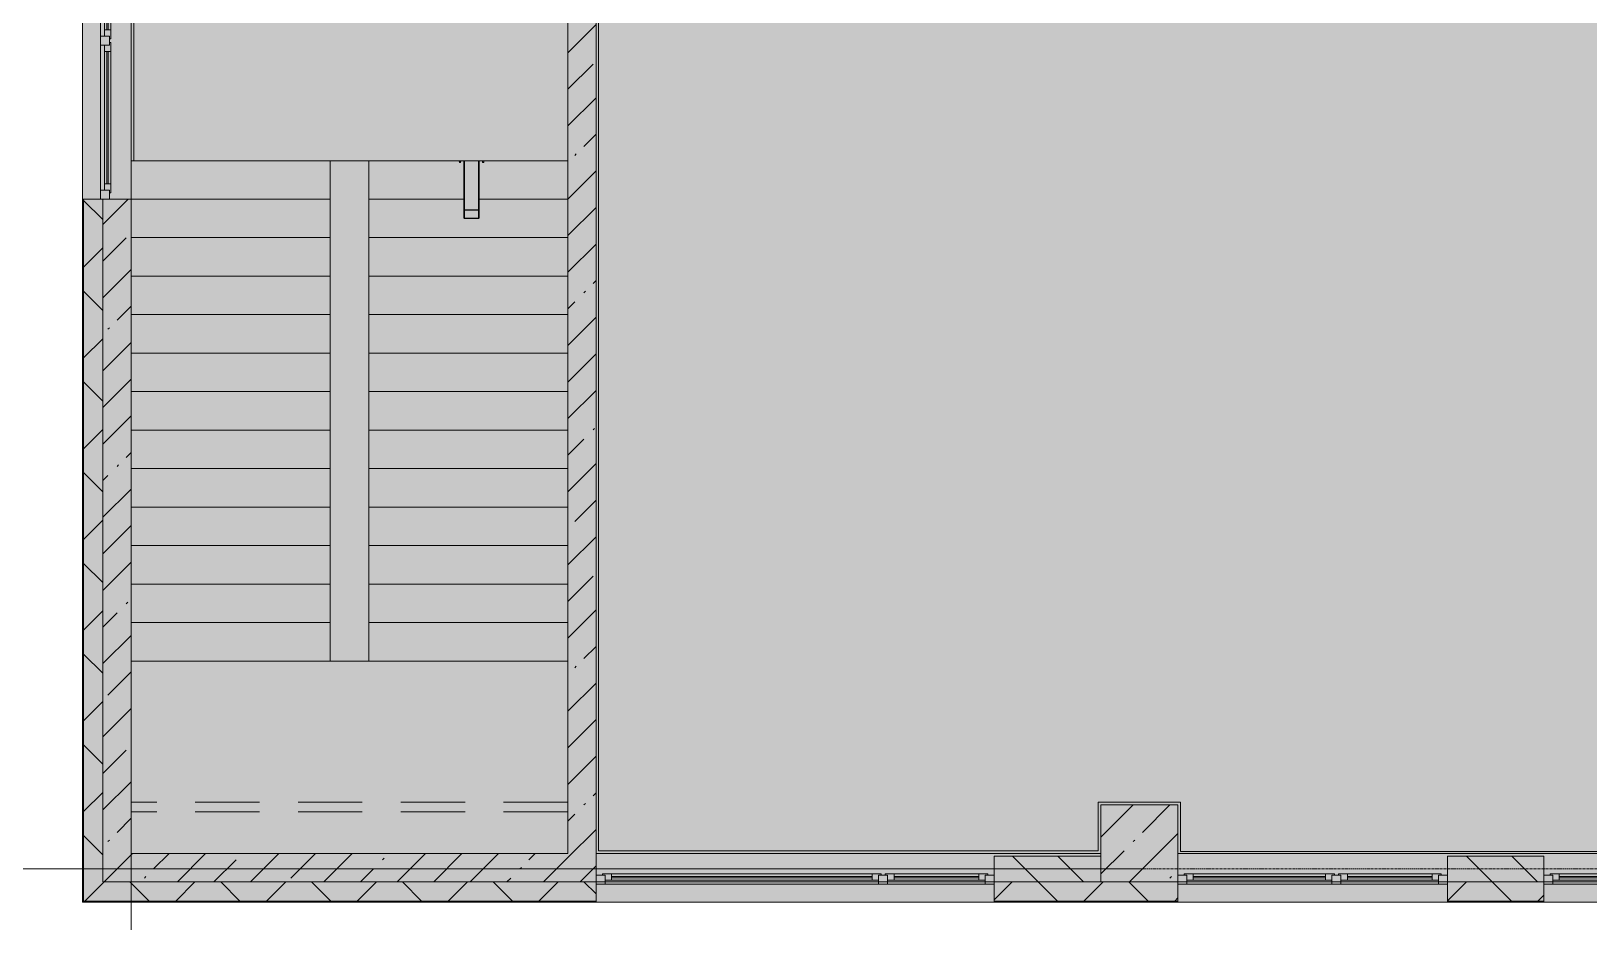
# Model space of a CAD drawing. Header units: millimetres. Extents: x -3902 to 188078, y -8553 to 29000.
# Drawn here: x 60400 to 72528, y -412 to 6530 of the extents above; entities that cross this region are included whole.
import ezdxf

# ---------------------------------------------------------------- set-up
doc = ezdxf.new("R2010")
doc.units = ezdxf.units.MM
doc.linetypes.add('200_ШТРИХ__ш1_п0_6_', pattern=[800, 500, -300])
doc.linetypes.add('Осевая', pattern=[31.75, 6.35, -4.7625, 15.875, -4.7625])
doc.layers.add('A-DETL-GENF-2', color=7, linetype='Continuous', lineweight=9, true_color=0xc0c0c0, transparency=0.4)
for name, color, linetype, lineweight in [('A-DETL-MBND-1', 7, '200_ШТРИХ__ш1_п0_6_', 9), ('A-WALL-3', 7, 'Continuous', 5), ('I-WALL-3', 7, 'Continuous', 5), ('S-COLS-4', 7, 'Continuous', 5), ('Оси', 7, 'Continuous', 9), ('Оси-2', 7, 'Осевая', 9)]:
    doc.layers.add(name, color=color, linetype=linetype, lineweight=lineweight)
for name, color, linetype, lineweight, true_color in [('A-FLOR-1', 7, 'Continuous', 5, 0xb7b7b7), ('A-GLAZ-3', 7, 'Continuous', 5, 0x737373), ('A-WALL-4', 7, 'Continuous', 5, 0x737373), ('A-WALL-5', 7, 'Continuous', 9, 0x737373), ('I-WALL-4', 7, 'Continuous', 5, 0x737373), ('S-COLS-3', 7, 'Continuous', 5, 0x737373), ('S-STRS-1', 7, 'Continuous', 5, 0x737373)]:
    doc.layers.add(name, color=color, linetype=linetype, lineweight=lineweight, true_color=true_color)
pattern_1 = [(45, (61067.9, 0), (-353.5534, 353.5534), []), (135, (61067.9, 0), (-353.5534, -353.5534), [])]
pattern_2 = [(45, (61067.9, 0), (-285.123, 285.123), []), (45, (61353, 0), (-285.123, 285.123), [504.031, -100.806, 16.764, -84.042])]

# ---------------------------------------------------------------- blocks, each defined once
blk = doc.blocks.new('120_Окно_СКБ_2Ст - 120_Окно_СКБ_2Ст 3100х2500 _мал_ створка слева-2_-22446420-3_10_1_птичка')
at = {"layer": 'A-GLAZ-3'}
for p, q in [((-1550, -127), (-1550, -57)), ((-1550, -57), (-1480, -57)), ((1550, -57), (-1550, -57)), ((-1480, -57), (-1480, -127)), ((-720, -87), (-1480, -87)), ((-1480, -87), (-1480, -127)), ((-1430, -137), (-1430, -87)), ((-1430, -107), (-770, -107)), ((-770, -117), (-1430, -117)), ((-770, -137), (-770, -87)), ((-720, -127), (-720, -57)), ((-720, -57), (-650, -57)), ((-720, -127), (-720, -87)), ((-650, -57), (-650, -127)), ((1480, -87), (-650, -87)), ((-650, -87), (-650, -127)), ((-600, -137), (-600, -87)), ((-600, -107), (1430, -107)), ((1430, -117), (-600, -117)), ((1430, -137), (1430, -87)), ((1480, -127), (1480, -57)), ((1480, -57), (1550, -57)), ((1480, -127), (1480, -87)), ((1550, -57), (1550, -127)), ((-1480, -127), (-1550, -127)), ((-1550, -127), (-1500, -127)), ((-1480, -127), (-1500, -127)), ((-1500, -127), (-1500, -137)), ((-1500, -137), (-700, -137)), ((-700, -137), (-1500, -137)), ((-650, -127), (-720, -127)), ((-700, -127), (-720, -127)), ((-700, -127), (-670, -127)), ((-700, -137), (-700, -127)), ((-650, -127), (-670, -127)), ((-670, -127), (-670, -137)), ((-670, -137), (1500, -137)), ((1500, -137), (-670, -137)), ((1550, -127), (1480, -127)), ((1500, -127), (1480, -127)), ((1500, -127), (1550, -127)), ((1500, -137), (1500, -127))]:
    blk.add_line(p, q, dxfattribs=at)
blk = doc.blocks.new('120_Окно_СКБ_2Ст - 120_Окно_СКБ_2Ст 2100х2500 _мал створка СЛЕВА_-22446485-3_10_1_птичка')
at = {"layer": 'A-GLAZ-3'}
for p, q in [((-1050, -127), (-1050, -57)), ((-1050, -57), (-980, -57)), ((1050, -57), (-1050, -57)), ((-980, -57), (-980, -127)), ((-220, -87), (-980, -87)), ((-980, -87), (-980, -127)), ((-930, -137), (-930, -87)), ((-930, -107), (-270, -107)), ((-270, -117), (-930, -117)), ((-270, -137), (-270, -87)), ((-220, -127), (-220, -57)), ((-220, -57), (-150, -57)), ((-220, -127), (-220, -87)), ((-150, -57), (-150, -127)), ((980, -87), (-150, -87)), ((-150, -87), (-150, -127)), ((-100, -137), (-100, -87)), ((-100, -107), (930, -107)), ((930, -117), (-100, -117)), ((930, -137), (930, -87)), ((980, -127), (980, -57)), ((980, -57), (1050, -57)), ((980, -127), (980, -87)), ((1050, -57), (1050, -127)), ((-980, -127), (-1050, -127)), ((-1050, -127), (-1000, -127)), ((-980, -127), (-1000, -127)), ((-1000, -127), (-1000, -137)), ((-1000, -137), (-200, -137)), ((-200, -137), (-1000, -137)), ((-150, -127), (-220, -127)), ((-200, -127), (-220, -127)), ((-200, -127), (-170, -127)), ((-200, -137), (-200, -127)), ((-150, -127), (-170, -127)), ((-170, -127), (-170, -137)), ((-170, -137), (1000, -137)), ((1000, -137), (-170, -137)), ((1050, -127), (980, -127)), ((1000, -127), (980, -127)), ((1000, -127), (1050, -127)), ((1000, -137), (1000, -127))]:
    blk.add_line(p, q, dxfattribs=at)
blk = doc.blocks.new('120_Окно_СКБ_1Ст - 120_Окно_СКБ_1Ст 900х2500_h_-22445987-3_10_1_птичка')
at = {"layer": 'A-GLAZ-3'}
for p, q in [((-450, -127), (-450, -57)), ((-450, -57), (-380, -57)), ((450, -57), (-450, -57)), ((-380, -57), (-380, -127)), ((380, -87), (-380, -87)), ((-380, -87), (-380, -127)), ((-330, -137), (-330, -87)), ((-330, -107), (330, -107)), ((330, -117), (-330, -117)), ((330, -137), (330, -87)), ((380, -127), (380, -57)), ((380, -57), (450, -57)), ((380, -127), (380, -87)), ((450, -57), (450, -127)), ((-380, -127), (-450, -127)), ((-450, -127), (-400, -127)), ((-380, -127), (-400, -127)), ((-400, -127), (-400, -137)), ((-400, -137), (400, -137)), ((400, -137), (-400, -137)), ((450, -127), (380, -127)), ((400, -127), (380, -127)), ((400, -127), (450, -127)), ((400, -137), (400, -127))]:
    blk.add_line(p, q, dxfattribs=at)
blk = doc.blocks.new('120_Окно_СКБ_2Ст - 120_Окно_СКБ_2Ст 2100х2400 _мал створка справа_-22446225-3_10_1_птичка')
at = {"layer": 'A-GLAZ-3'}
for p, q in [((-1050, -127), (-1050, -57)), ((-1050, -57), (-980, -57)), ((1050, -57), (-1050, -57)), ((-980, -57), (-980, -127)), ((150, -87), (-980, -87)), ((-980, -87), (-980, -127)), ((-930, -137), (-930, -87)), ((-930, -107), (100, -107)), ((100, -117), (-930, -117)), ((100, -137), (100, -87)), ((150, -127), (150, -57)), ((150, -57), (220, -57)), ((150, -127), (150, -87)), ((220, -57), (220, -127)), ((980, -87), (220, -87)), ((220, -87), (220, -127)), ((270, -137), (270, -87)), ((270, -107), (930, -107)), ((930, -117), (270, -117)), ((930, -137), (930, -87)), ((980, -127), (980, -57)), ((980, -57), (1050, -57)), ((980, -127), (980, -87)), ((1050, -57), (1050, -127)), ((-980, -127), (-1050, -127)), ((-1050, -127), (-1000, -127)), ((-980, -127), (-1000, -127)), ((-1000, -127), (-1000, -137)), ((-1000, -137), (170, -137)), ((170, -137), (-1000, -137)), ((220, -127), (150, -127)), ((170, -127), (150, -127)), ((170, -127), (200, -127)), ((170, -137), (170, -127)), ((220, -127), (200, -127)), ((200, -127), (200, -137)), ((200, -137), (1000, -137)), ((1000, -137), (200, -137)), ((1050, -127), (980, -127)), ((1000, -127), (980, -127)), ((1000, -127), (1050, -127)), ((1000, -137), (1000, -127))]:
    blk.add_line(p, q, dxfattribs=at)
blk = doc.blocks.new('Анкер клиновой - Анкер клиновой МКТ В 10-10-16_85-V107-3_10_1_птичка')
at = {"layer": 'A-DETL-MBND-1'}
for p, q in [((2843, 5520), (2843, 5516)), ((2843, 5516), (2859, 5516)), ((2859, 5516), (2843, 5516)), ((2846, 5520), (2846, 5506)), ((2846, 5506), (2856, 5506)), ((2856, 5506), (2846, 5506)), ((2856, 5506), (2856, 5520)), ((2859, 5516), (2859, 5520))]:
    blk.add_line(p, q, dxfattribs=at)
blk = doc.blocks.new('ОМ_Труба_ГОСТ 8639-82 - ОМ_Труба_ГОСТ 8639-82-V108-3_10_1_птичка')
at = {"layer": 'A-DETL-MBND-1'}
for p, q in [((2701, 5520), (2701, 5133)), ((2707, 5070), (2707, 5520)), ((2815, 5070), (2815, 5520)), ((2821, 5133), (2821, 5520)), ((2701, 5075), (2701, 5133)), ((2707, 5133), (2707, 5075)), ((2710, 5138), (2812, 5138)), ((2812, 5135), (2710, 5135)), ((2815, 5075), (2815, 5133)), ((2821, 5133), (2821, 5075)), ((2710, 5073), (2812, 5073)), ((2812, 5070), (2710, 5070))]:
    blk.add_line(p, q, dxfattribs=at)
at = {"layer": 'A-DETL-MBND-1', "flags": 128}
for points in [[(2701, 5133), (2701, 5134), (2702, 5135), (2703, 5136), (2704, 5137), (2706, 5137), (2708, 5138), (2710, 5138)], [(2710, 5135), (2709, 5135), (2708, 5134), (2708, 5134), (2707, 5134), (2707, 5134), (2707, 5133), (2707, 5133)], [(2812, 5138), (2814, 5138), (2816, 5137), (2817, 5137), (2819, 5136), (2820, 5135), (2820, 5134), (2821, 5133)], [(2815, 5133), (2815, 5133), (2814, 5134), (2814, 5134), (2814, 5134), (2813, 5134), (2812, 5135), (2812, 5135)], [(2710, 5070), (2708, 5070), (2706, 5070), (2704, 5071), (2703, 5072), (2702, 5073), (2701, 5074), (2701, 5075)], [(2707, 5075), (2707, 5074), (2707, 5074), (2707, 5074), (2708, 5073), (2708, 5073), (2709, 5073), (2710, 5073)], [(2821, 5075), (2820, 5074), (2820, 5073), (2819, 5072), (2817, 5071), (2816, 5070), (2814, 5070), (2812, 5070)], [(2812, 5073), (2812, 5073), (2813, 5073), (2814, 5073), (2814, 5074), (2814, 5074), (2815, 5074), (2815, 5075)]]:
    blk.add_lwpolyline(points, dxfattribs=at)
blk = doc.blocks.new('Зашивка приборов отопления37 - Зашивка приборов отопления-33325027-3_10_1_птичка')
at = {"layer": 'A-DETL-MBND-1'}
for p, q in [((121055, 18487), (124455, 18487)), ((121055, 18412), (124455, 18412))]:
    blk.add_line(p, q, dxfattribs=at)

msp = doc.modelspace()

# ---------------------------------------------------------------- hatches: boundary and pattern name
at = {"layer": 'A-DETL-GENF-2'}
msp.add_hatch(color=256, dxfattribs=at).paths.add_polyline_path([(97428.3, -258), (99377.9, -258), (99377.9, 15358), (60799.9, 15358), (60799.9, -258), (96496.1, -258)])
at = {"layer": 'A-WALL-3'}
h = msp.add_hatch(dxfattribs=at)
h.set_pattern_fill('FP_64', color=256, style=0, pattern_type=2)
h.set_pattern_definition(pattern_1)
h.paths.add_polyline_path([(60807.9, -100), (60957.9, -100), (60957.9, 5220), (60807.9, 5220), (60807.9, 1965.8)])
h.paths.add_polyline_path([(60807.9, 7320), (60957.9, 7320), (60957.9, 8520), (60807.9, 8520), (60807.9, 7750.3)])
h.paths.add_polyline_path([(60957.9, 10820), (60957.9, 12220), (60807.9, 12220), (60807.9, 10820)])
h.paths.add_polyline_path([(60957.9, 13120), (60957.9, 15073), (60807.9, 15073), (60807.9, 13120)])
h = msp.add_hatch(dxfattribs=at)
h.set_pattern_fill('FP_62', color=256, style=0, pattern_type=2)
h.set_pattern_definition([(135, (61067.9, 0), (-176.7767, -176.7767), [])])
h.paths.add_polyline_path([(92767.3, -100), (93177.9, -100), (93177.9, 100), (91950.7, 100), (91950.7, -100)])
h.paths.add_polyline_path([(99057.9, -100), (99057.9, 100), (98490.9, 100), (98490.9, -100)])
h.paths.add_polyline_path([(91050.7, -100), (91050.7, 100), (90877.6, 100), (90877.6, -100), (90902.9, -100)])
h.paths.add_polyline_path([(97428.3, -100), (97590.9, -100), (97590.9, 100), (97037.9, 100), (97037.9, -100)])
h.paths.add_polyline_path([(94677.9, -100), (94937.9, -100), (94937.9, 100), (94677.9, 100), (94677.9, 39.5)])
h.paths.add_polyline_path([(80648.6, -100), (81777.9, -100), (81777.9, 100), (80427.9, 100), (80427.9, -100)])
h.paths.add_polyline_path([(77852, -100), (78327.9, -100), (78327.9, 100), (77577.9, 100), (77577.9, -100)])
h.paths.add_polyline_path([(85877.9, -100), (86627.9, -100), (86627.9, 100), (85877.9, 100)])
h.paths.add_polyline_path([(87227.9, -100), (87477.6, -100), (87477.6, 100), (87227.9, 100), (87227.9, -63.8)])
h.paths.add_polyline_path([(83777.9, -100), (83777.9, 100), (83577.9, 100), (83577.9, -100)])
h.paths.add_polyline_path([(82977.9, -100), (82977.9, 100), (82677.9, 100), (82677.9, -100)])
h.paths.add_polyline_path([(76677.9, -100), (76677.9, 100), (75927.9, 100), (75927.9, -100)])
h.paths.add_polyline_path([(71427.6, -100), (72177.9, -100), (72177.9, 100), (71427.6, 100)])
h.paths.add_polyline_path([(73077.9, -100), (73227.9, -100), (73227.9, 100), (73077.9, 100)])
h.paths.add_polyline_path([(68727.9, -100), (68727.9, 100), (67897.9, 100), (67897.9, -100), (68530, -100)])
h = msp.add_hatch(dxfattribs=at)
h.set_pattern_fill('FP_64', color=256, style=0, pattern_type=2)
h.set_pattern_definition(pattern_1)
h.paths.add_polyline_path([(90902.9, -250), (91050.7, -250), (91050.7, -100), (90277.6, -100), (90277.6, -250), (90877.6, -250)])
h.paths.add_polyline_path([(91950.7, -250), (93177.9, -250), (93177.9, -100), (91950.7, -100)])
h.paths.add_polyline_path([(99377.9, -250), (99377.9, -100), (98490.9, -100), (98490.9, -250), (99292.7, -250)])
h.paths.add_polyline_path([(94077.9, -250), (94937.9, -250), (94937.9, -100), (94077.9, -100)])
h.paths.add_polyline_path([(97428.3, -250), (97590.9, -250), (97590.9, -100), (97037.9, -100), (97037.9, -250)])
h.paths.add_polyline_path([(82677.9, -250), (83777.9, -250), (83777.9, -100), (82677.9, -100)])
h.paths.add_polyline_path([(87227.9, -250), (87477.6, -250), (87477.6, -100), (85877.9, -100), (85877.9, -250), (87174.1, -250)])
h.paths.add_polyline_path([(75927.9, -250), (76677.9, -250), (76677.9, -100), (75927.9, -100)])
h.paths.add_polyline_path([(77577.9, -250), (78327.9, -250), (78327.9, -100), (77577.9, -100)])
h.paths.add_polyline_path([(80427.9, -250), (81777.9, -250), (81777.9, -100), (80427.9, -100)])
h.paths.add_polyline_path([(73191, -250), (73827.9, -250), (73827.9, -100), (73077.9, -100), (73077.9, -250)])
h.paths.add_polyline_path([(71427.6, -250), (72177.9, -250), (72177.9, -100), (71427.6, -100)])
h.paths.add_polyline_path([(63869, -250), (64797.9, -250), (64797.9, -100), (60807.9, -100), (60807.9, -250), (62004.5, -250)])
h.paths.add_polyline_path([(69327.6, -250), (69327.6, -100), (67897.9, -100), (67897.9, -250), (68530, -250)])
at = {"layer": 'I-WALL-3'}
h = msp.add_hatch(dxfattribs=at)
h.set_pattern_fill('FP_60', color=256, style=0, pattern_type=2)
h.set_pattern_definition(pattern_2)
h.paths.add_polyline_path([(60957.9, -100), (61177.9, -100), (61177.9, 5220), (60957.9, 5220), (60957.9, 1965.8)])
h.paths.add_polyline_path([(61177.9, 7320), (61177.9, 7900), (60957.9, 7900), (60957.9, 7320)])
h = msp.add_hatch(dxfattribs=at)
h.set_pattern_fill('FP_60', color=256, style=0, pattern_type=2)
h.set_pattern_definition(pattern_2)
h.paths.add_polyline_path([(64797.9, -100), (64797.9, 7900), (64577.9, 7900), (64577.9, -100)])
h = msp.add_hatch(dxfattribs=at)
h.set_pattern_fill('FP_60', color=256, style=0, pattern_type=2)
h.set_pattern_definition(pattern_2)
h.paths.add_polyline_path([(61177.9, -100), (64577.9, -100), (64577.9, 120), (61177.9, 120)])
at = {"layer": 'S-COLS-4'}
h = msp.add_hatch(dxfattribs=at)
h.set_pattern_fill('FP_60', color=256, style=0, pattern_type=2)
h.set_pattern_definition(pattern_2)
h.paths.add_polyline_path([(69327.9, -100), (69327.9, 500), (68727.9, 500), (68727.9, -100)])

# ---------------------------------------------------------------- linework, layer by layer
at = {"layer": 'A-FLOR-1'}
for p, q in [((61197.9, 7659), (61197.9, 5520)), ((64817.9, 7680), (64817.9, 140.5)), ((61177.9, 5520), (64577.9, 5520)), ((68707.9, 140.5), (68707.9, 520.5)), ((68707.9, 520.5), (69347.9, 520.5)), ((69347.9, 520.5), (69347.9, 135.5)), ((64817.9, 140.5), (68707.9, 140.5)), ((69347.9, 135.5), (73212.9, 135.5))]:
    msp.add_line(p, q, dxfattribs=at)
at = {"layer": 'A-WALL-4'}
for p, q in [((60799.9, 14772.9), (60799.9, -258)), ((60957.9, 5220), (60799.9, 5220)), ((68727.9, 100), (67897.9, 100)), ((67897.9, 100), (67897.9, -258)), ((68727.9, -100), (68727.9, 100)), ((72177.9, 100), (71427.6, 100)), ((71427.6, 100), (71427.6, -258)), ((72177.9, -258), (72177.9, 100)), ((67897.9, -100), (60957.9, -100)), ((64797.9, -258), (64797.9, -100)), ((69327.6, -100), (68727.9, -100)), ((69327.6, -258), (69327.6, -100)), ((69327.9, -100), (71427.6, -100)), ((72177.9, -100), (73077.9, -100)), ((60799.9, -258), (91050.7, -258))]:
    msp.add_line(p, q, dxfattribs=at)
at = {"layer": 'A-WALL-5'}
for p, q in [((60804.9, 5220), (60804.9, -253)), ((60807.9, 5220), (60807.9, -250)), ((60957.9, -100), (60957.9, 5220)), ((67897.9, -100), (68727.9, -100)), ((71427.6, -100), (72177.9, -100)), ((60804.9, -253), (64797.9, -253)), ((60807.9, -250), (64797.9, -250)), ((67897.9, -250), (69327.6, -250)), ((67897.9, -253), (69327.6, -253)), ((71427.6, -250), (72177.9, -250)), ((71427.6, -253), (72177.9, -253))]:
    msp.add_line(p, q, dxfattribs=at)
at = {"layer": 'I-WALL-4'}
for p, q in [((61177.9, 120), (61177.9, 7680)), ((64577.9, 7680), (64577.9, 120)), ((64797.9, -100), (64797.9, 7700)), ((61177.9, 5220), (60957.9, 5220)), ((64577.9, 120), (61177.9, 120)), ((64797.9, 120), (68727.9, 120)), ((69327.9, 120), (73227.9, 120))]:
    msp.add_line(p, q, dxfattribs=at)
at = {"layer": 'S-COLS-3'}
for p, q in [((69327.9, 500), (68727.9, 500)), ((68727.9, 500), (68727.9, 100)), ((69327.9, -100), (69327.9, 500)), ((68727.9, 100), (68727.9, -100)), ((68727.9, -100), (69327.9, -100))]:
    msp.add_line(p, q, dxfattribs=at)
at = {"layer": 'S-STRS-1'}
for p, q in [((61177.9, 5520), (62727.9, 5520)), ((62727.9, 5220), (62727.9, 5520)), ((63027.9, 5520), (63027.9, 5220)), ((61177.9, 5220), (62727.9, 5220)), ((61177.9, 5220), (62727.9, 5220)), ((62727.9, 4920), (62727.9, 5220)), ((63027.9, 5220), (63027.9, 4920)), ((63772.2, 5220), (63027.9, 5220)), ((63772.2, 5220), (63027.9, 5220)), ((64577.9, 5220), (63885, 5220)), ((64577.9, 5220), (63885, 5220)), ((61177.9, 4920), (62727.9, 4920)), ((61177.9, 4920), (62727.9, 4920)), ((62727.9, 4620), (62727.9, 4920)), ((63027.9, 4920), (63027.9, 4620)), ((64577.9, 4920), (63027.9, 4920)), ((64577.9, 4920), (63027.9, 4920)), ((61177.9, 4620), (62727.9, 4620)), ((61177.9, 4620), (62727.9, 4620)), ((62727.9, 4320), (62727.9, 4620)), ((63027.9, 4620), (63027.9, 4320)), ((64577.9, 4620), (63027.9, 4620)), ((64577.9, 4620), (63027.9, 4620)), ((61177.9, 4320), (62727.9, 4320)), ((61177.9, 4320), (62727.9, 4320)), ((62727.9, 4020), (62727.9, 4320)), ((63027.9, 4320), (63027.9, 4020)), ((64577.9, 4320), (63027.9, 4320)), ((64577.9, 4320), (63027.9, 4320)), ((61177.9, 4020), (62727.9, 4020)), ((61177.9, 4020), (62727.9, 4020)), ((62727.9, 3720), (62727.9, 4020)), ((63027.9, 4020), (63027.9, 3720)), ((64577.9, 4020), (63027.9, 4020)), ((64577.9, 4020), (63027.9, 4020)), ((61177.9, 3720), (62727.9, 3720)), ((61177.9, 3720), (62727.9, 3720)), ((62727.9, 3420), (62727.9, 3720)), ((63027.9, 3720), (63027.9, 3420)), ((64577.9, 3720), (63027.9, 3720)), ((64577.9, 3720), (63027.9, 3720)), ((61177.9, 3420), (62727.9, 3420)), ((61177.9, 3420), (62727.9, 3420)), ((62727.9, 3120), (62727.9, 3420)), ((63027.9, 3420), (63027.9, 3120)), ((64577.9, 3420), (63027.9, 3420)), ((64577.9, 3420), (63027.9, 3420)), ((61177.9, 3120), (62727.9, 3120)), ((61177.9, 3120), (62727.9, 3120)), ((62727.9, 2820), (62727.9, 3120)), ((63027.9, 3120), (63027.9, 2820)), ((64577.9, 3120), (63027.9, 3120)), ((64577.9, 3120), (63027.9, 3120)), ((61177.9, 2820), (62727.9, 2820)), ((61177.9, 2820), (62727.9, 2820)), ((62727.9, 2520), (62727.9, 2820)), ((63027.9, 2820), (63027.9, 2520)), ((64577.9, 2820), (63027.9, 2820)), ((64577.9, 2820), (63027.9, 2820)), ((61177.9, 2520), (62727.9, 2520)), ((61177.9, 2520), (62727.9, 2520)), ((62727.9, 2220), (62727.9, 2520)), ((63027.9, 2520), (63027.9, 2220)), ((64577.9, 2520), (63027.9, 2520)), ((64577.9, 2520), (63027.9, 2520)), ((61177.9, 2220), (62727.9, 2220)), ((61177.9, 2220), (62727.9, 2220)), ((62727.9, 1920), (62727.9, 2220)), ((63027.9, 2220), (63027.9, 1920)), ((64577.9, 2220), (63027.9, 2220)), ((64577.9, 2220), (63027.9, 2220)), ((61177.9, 1920), (62727.9, 1920)), ((61177.9, 1920), (62727.9, 1920)), ((62727.9, 1620), (62727.9, 1920)), ((63027.9, 1920), (63027.9, 1620)), ((64577.9, 1920), (63027.9, 1920)), ((64577.9, 1920), (63027.9, 1920)), ((61177.9, 1620), (62727.9, 1620)), ((61177.9, 1620), (62727.9, 1620)), ((63027.9, 1620), (62727.9, 1620)), ((64577.9, 1620), (63027.9, 1620)), ((64577.9, 1620), (63027.9, 1620))]:
    msp.add_line(p, q, dxfattribs=at)
at = {"layer": 'Оси'}
for p, q in [((61177.9, 5439), (61177.9, 15380)), ((61177.9, -4552.8), (61177.9, 5388.2)), ((56572.4, 0), (69072.4, 0))]:
    msp.add_line(p, q, dxfattribs=at)
at = {"layer": 'Оси-2'}
for p, q in [((61177.9, 5388.2), (61177.9, 5439)), ((69072.4, 0), (87327.9, 0))]:
    msp.add_line(p, q, dxfattribs=at)

# ---------------------------------------------------------------- block references
at = {"layer": 'A-DETL-MBND-1'}
for name, p in [('Анкер клиновой - Анкер клиновой МКТ В 10-10-16_85-V107-3_10_1_птичка', (60887.9, 0)), ('ОМ_Труба_ГОСТ 8639-82 - ОМ_Труба_ГОСТ 8639-82-V108-3_10_1_птичка', (61067.9, 0)), ('Анкер клиновой - Анкер клиновой МКТ В 10-10-16_85-V107-3_10_1_птичка', (61067.9, 0))]:
    msp.add_blockref(name, p, dxfattribs=at)
at = {"layer": 'A-DETL-MBND-1', "rotation": 180}
msp.add_blockref('Зашивка приборов отопления37 - Зашивка приборов отопления-33325027-3_10_1_птичка', (185632.9, 18932.5), dxfattribs=at)
at = {"layer": 'A-GLAZ-3'}
for name, p, rotation in [('120_Окно_СКБ_2Ст - 120_Окно_СКБ_2Ст 2100х2400 _мал створка справа_-22446225-3_10_1_птичка', (60882.9, 6270), 89.99999999999991), ('120_Окно_СКБ_2Ст - 120_Окно_СКБ_2Ст 3100х2500 _мал_ створка слева-2_-22446420-3_10_1_птичка', (66347.9, -175), 180), ('120_Окно_СКБ_2Ст - 120_Окно_СКБ_2Ст 2100х2500 _мал створка СЛЕВА_-22446485-3_10_1_птичка', (70377.6, -175), 180), ('120_Окно_СКБ_1Ст - 120_Окно_СКБ_1Ст 900х2500_h_-22445987-3_10_1_птичка', (72627.9, -175), 180)]:
    msp.add_blockref(name, p, dxfattribs=dict(at, rotation=rotation))

doc.saveas('drawing.dxf')
